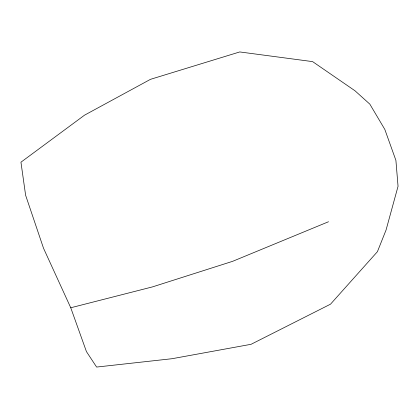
<?xml version="1.0" encoding="UTF-8"?>
<svg xmlns="http://www.w3.org/2000/svg" width="419" height="419" viewBox="0 0 419 419"><rect width="100%" height="100%" fill="white"/><g stroke="black" fill="none" stroke-linecap="round" stroke-linejoin="round"><path stroke-width="0.63" d="M328.527 221.74L232.597 261.336L152.532 286.879L70.753 307.766L43.513 248.221L25.617 195.254L20.95 162.195L84.554 115.157L150.473 79.338L239.757 51.94L312.611 61.619L354.982 90.766L369.846 104.153L384.815 129.413L395.903 160.372L398.05 186.287L386.061 230.021L377.414 251.693L330.523 304.168L251.065 344.303L172.015 358.716L96.616 367.06L86.44 351.604L70.753 307.766"/></g></svg>
